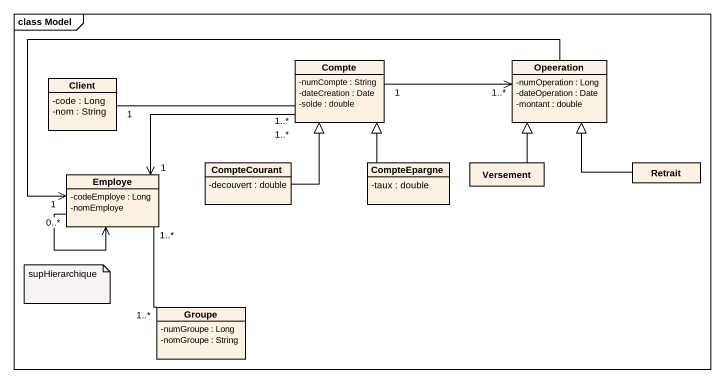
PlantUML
@startuml
mainframe class Model
hide circle
hide empty members
skinparam classAttributeIconSize 0
class Compte {
  -numCompte : String
  -dateCreation : Date
  -solde : double
}
class Opeeration {
  -numOperation : Long
  -dateOperation : Date
  -montant : double
}
class Client {
  -code : Long
  -nom : String
}
class Employe {
  -codeEmploye : Long
  -nomEmploye
}
class CompteCourant {
  -decouvert : double
}
class CompteEpargne {
  -taux : double
}
class Versement
class Retrait
class Groupe {
  -numGroupe : Long
  -nomGroupe : String
}
Compte "1" -right-> "1..*" Opeeration
Compte "1..*" -left- "1" Client
Compte "1..*" -left-> "1" Employe
Opeeration -left-> "1" Employe
Employe "0..*" --> Employe
CompteCourant -up-|> Compte
CompteEpargne -up-|> Compte
Versement -up-|> Opeeration
Retrait -up-|> Opeeration
Groupe "1..*" -up- "1..*" Employe
note as N1
  supHierarchique
end note
@enduml
